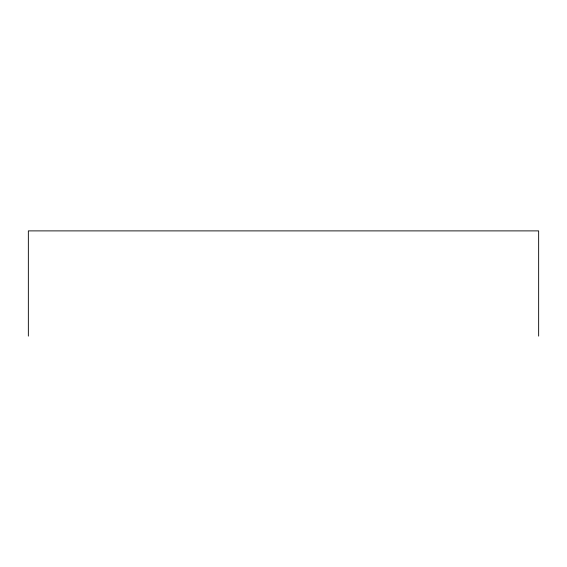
<?xml version="1.0" encoding="UTF-8"?>
<svg xmlns="http://www.w3.org/2000/svg" width="567" height="567" viewBox="0 0 567 567"><rect width="100%" height="100%" fill="white"/><g stroke="black" fill="none" stroke-linecap="round" stroke-linejoin="round"><path stroke-width="0.85" d="M538.65 336.111L538.65 230.889L28.35 230.889L28.35 336.111"/></g></svg>
